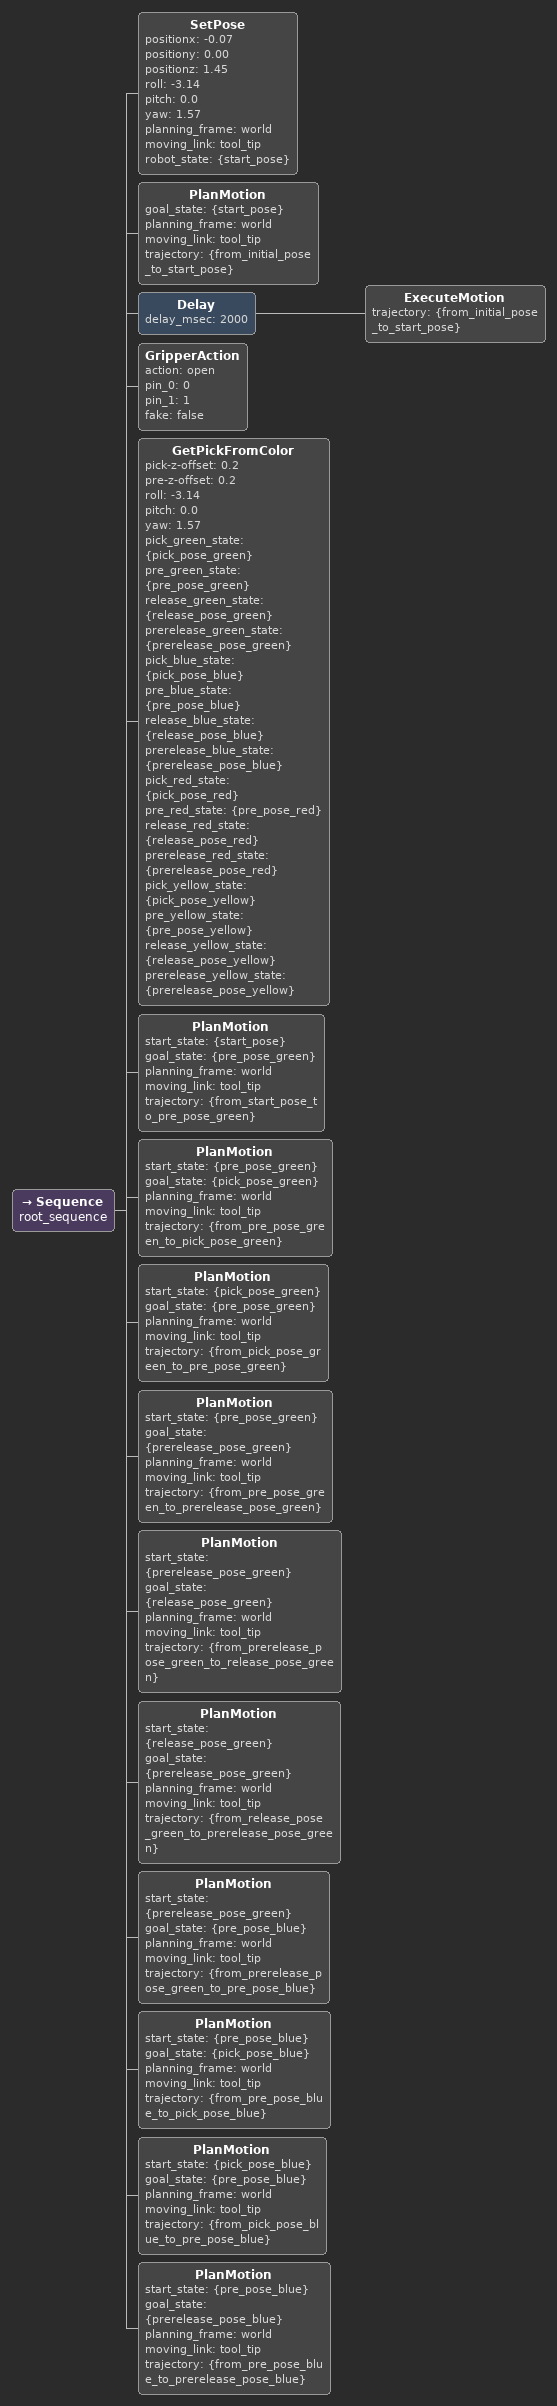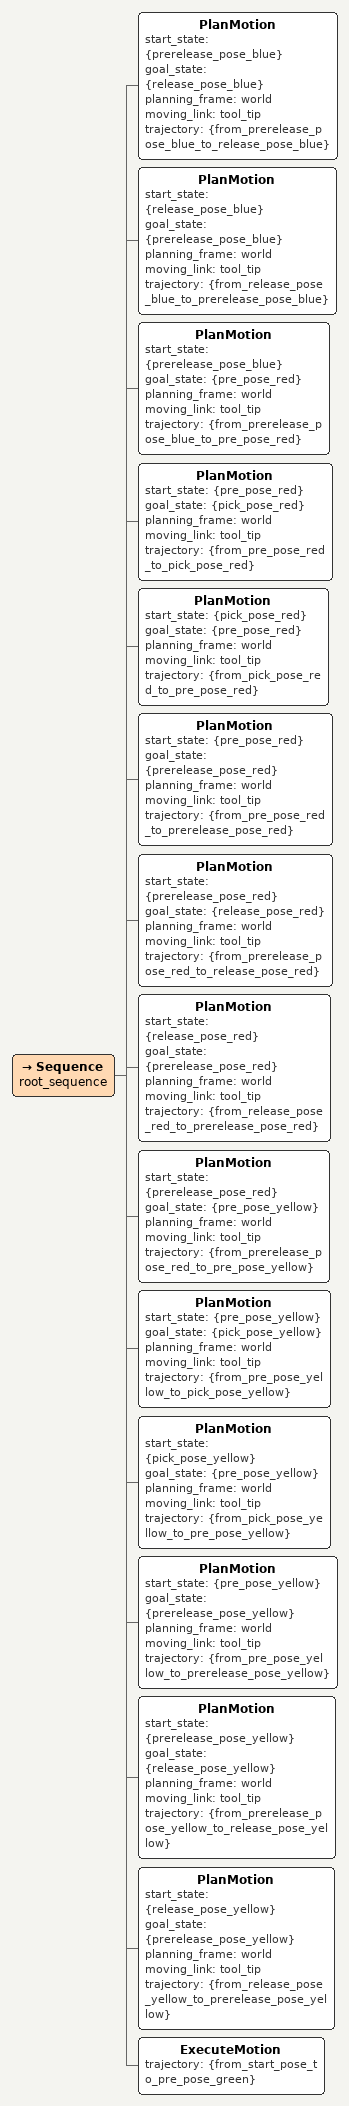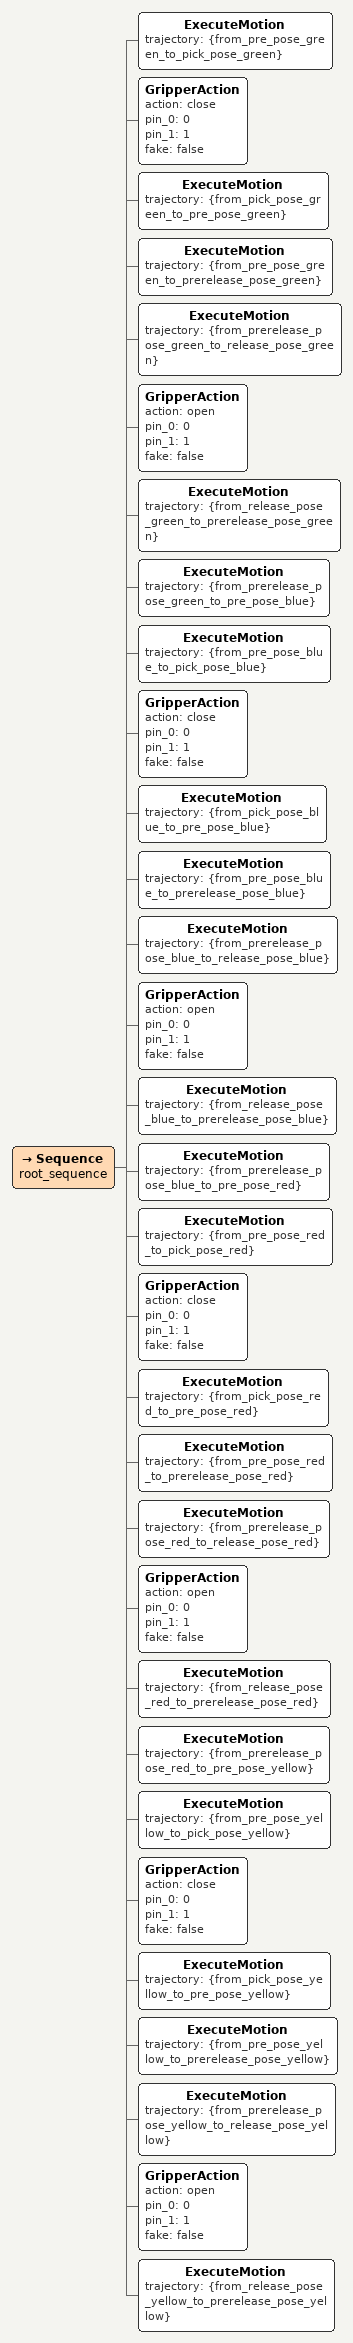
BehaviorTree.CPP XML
<Sequence name="root_sequence">
    <SetPose positionx="-0.07" positiony="0.00" positionz="1.45" roll="-3.14" pitch="0.0" yaw="1.57" planning_frame="world" moving_link="tool_tip" robot_state="{start_pose}"/>
    <PlanMotion goal_state="{start_pose}" planning_frame="world" moving_link="tool_tip" trajectory="{from_initial_pose_to_start_pose}"/>

    <Delay delay_msec="2000">
        <ExecuteMotion trajectory="{from_initial_pose_to_start_pose}"/>
    </Delay>
    <GripperAction action="open" pin_0="0" pin_1="1" fake="false"/>
    <GetPickFromColor pick-z-offset="0.2" pre-z-offset="0.2" roll="-3.14" pitch="0.0" yaw="1.57" pick_green_state="{pick_pose_green}" pre_green_state="{pre_pose_green}" release_green_state="{release_pose_green}" prerelease_green_state="{prerelease_pose_green}" pick_blue_state="{pick_pose_blue}" pre_blue_state="{pre_pose_blue}" release_blue_state="{release_pose_blue}" prerelease_blue_state="{prerelease_pose_blue}" pick_red_state="{pick_pose_red}" pre_red_state="{pre_pose_red}" release_red_state="{release_pose_red}" prerelease_red_state="{prerelease_pose_red}" pick_yellow_state="{pick_pose_yellow}" pre_yellow_state="{pre_pose_yellow}" release_yellow_state="{release_pose_yellow}" prerelease_yellow_state="{prerelease_pose_yellow}"/>
    <PlanMotion start_state="{start_pose}" goal_state="{pre_pose_green}" planning_frame="world" moving_link="tool_tip" trajectory="{from_start_pose_to_pre_pose_green}"/>
    <PlanMotion start_state="{pre_pose_green}" goal_state="{pick_pose_green}" planning_frame="world" moving_link="tool_tip" trajectory="{from_pre_pose_green_to_pick_pose_green}"/>
    <PlanMotion start_state="{pick_pose_green}" goal_state="{pre_pose_green}" planning_frame="world" moving_link="tool_tip" trajectory="{from_pick_pose_green_to_pre_pose_green}"/>
    <PlanMotion start_state="{pre_pose_green}" goal_state="{prerelease_pose_green}" planning_frame="world" moving_link="tool_tip" trajectory="{from_pre_pose_green_to_prerelease_pose_green}"/>
    <PlanMotion start_state="{prerelease_pose_green}" goal_state="{release_pose_green}" planning_frame="world" moving_link="tool_tip" trajectory="{from_prerelease_pose_green_to_release_pose_green}"/>
    <PlanMotion start_state="{release_pose_green}" goal_state="{prerelease_pose_green}" planning_frame="world" moving_link="tool_tip" trajectory="{from_release_pose_green_to_prerelease_pose_green}"/>

    <PlanMotion start_state="{prerelease_pose_green}" goal_state="{pre_pose_blue}" planning_frame="world" moving_link="tool_tip" trajectory="{from_prerelease_pose_green_to_pre_pose_blue}"/>
    <PlanMotion start_state="{pre_pose_blue}" goal_state="{pick_pose_blue}" planning_frame="world" moving_link="tool_tip" trajectory="{from_pre_pose_blue_to_pick_pose_blue}"/>
    <PlanMotion start_state="{pick_pose_blue}" goal_state="{pre_pose_blue}" planning_frame="world" moving_link="tool_tip" trajectory="{from_pick_pose_blue_to_pre_pose_blue}"/>
    <PlanMotion start_state="{pre_pose_blue}" goal_state="{prerelease_pose_blue}" planning_frame="world" moving_link="tool_tip" trajectory="{from_pre_pose_blue_to_prerelease_pose_blue}"/>

</Sequence>

<Sequence name="root_sequence">
    <PlanMotion start_state="{prerelease_pose_blue}" goal_state="{release_pose_blue}" planning_frame="world" moving_link="tool_tip" trajectory="{from_prerelease_pose_blue_to_release_pose_blue}"/>
    <PlanMotion start_state="{release_pose_blue}" goal_state="{prerelease_pose_blue}" planning_frame="world" moving_link="tool_tip" trajectory="{from_release_pose_blue_to_prerelease_pose_blue}"/>

    <PlanMotion start_state="{prerelease_pose_blue}" goal_state="{pre_pose_red}" planning_frame="world" moving_link="tool_tip" trajectory="{from_prerelease_pose_blue_to_pre_pose_red}"/>
    <PlanMotion start_state="{pre_pose_red}" goal_state="{pick_pose_red}" planning_frame="world" moving_link="tool_tip" trajectory="{from_pre_pose_red_to_pick_pose_red}"/>
    <PlanMotion start_state="{pick_pose_red}" goal_state="{pre_pose_red}" planning_frame="world" moving_link="tool_tip" trajectory="{from_pick_pose_red_to_pre_pose_red}"/>
    <PlanMotion start_state="{pre_pose_red}" goal_state="{prerelease_pose_red}" planning_frame="world" moving_link="tool_tip" trajectory="{from_pre_pose_red_to_prerelease_pose_red}"/>
    <PlanMotion start_state="{prerelease_pose_red}" goal_state="{release_pose_red}" planning_frame="world" moving_link="tool_tip" trajectory="{from_prerelease_pose_red_to_release_pose_red}"/>
    <PlanMotion start_state="{release_pose_red}" goal_state="{prerelease_pose_red}" planning_frame="world" moving_link="tool_tip" trajectory="{from_release_pose_red_to_prerelease_pose_red}"/>

    <PlanMotion start_state="{prerelease_pose_red}" goal_state="{pre_pose_yellow}" planning_frame="world" moving_link="tool_tip" trajectory="{from_prerelease_pose_red_to_pre_pose_yellow}"/>
    <PlanMotion start_state="{pre_pose_yellow}" goal_state="{pick_pose_yellow}" planning_frame="world" moving_link="tool_tip" trajectory="{from_pre_pose_yellow_to_pick_pose_yellow}"/>
    <PlanMotion start_state="{pick_pose_yellow}" goal_state="{pre_pose_yellow}" planning_frame="world" moving_link="tool_tip" trajectory="{from_pick_pose_yellow_to_pre_pose_yellow}"/>
    <PlanMotion start_state="{pre_pose_yellow}" goal_state="{prerelease_pose_yellow}" planning_frame="world" moving_link="tool_tip" trajectory="{from_pre_pose_yellow_to_prerelease_pose_yellow}"/>
    <PlanMotion start_state="{prerelease_pose_yellow}" goal_state="{release_pose_yellow}" planning_frame="world" moving_link="tool_tip" trajectory="{from_prerelease_pose_yellow_to_release_pose_yellow}"/>
    <PlanMotion start_state="{release_pose_yellow}" goal_state="{prerelease_pose_yellow}" planning_frame="world" moving_link="tool_tip" trajectory="{from_release_pose_yellow_to_prerelease_pose_yellow}"/>

    <ExecuteMotion trajectory="{from_start_pose_to_pre_pose_green}"/>

</Sequence>

<Sequence name="root_sequence">
    <ExecuteMotion trajectory="{from_pre_pose_green_to_pick_pose_green}"/>
    <GripperAction action="close" pin_0="0" pin_1="1" fake="false"/>
    <ExecuteMotion trajectory="{from_pick_pose_green_to_pre_pose_green}"/>
    <ExecuteMotion trajectory="{from_pre_pose_green_to_prerelease_pose_green}"/>
    <ExecuteMotion trajectory="{from_prerelease_pose_green_to_release_pose_green}"/>
    <GripperAction action="open" pin_0="0" pin_1="1" fake="false"/>
    <ExecuteMotion trajectory="{from_release_pose_green_to_prerelease_pose_green}"/>

    <ExecuteMotion trajectory="{from_prerelease_pose_green_to_pre_pose_blue}"/>
    <ExecuteMotion trajectory="{from_pre_pose_blue_to_pick_pose_blue}"/>
    <GripperAction action="close" pin_0="0" pin_1="1" fake="false"/>
    <ExecuteMotion trajectory="{from_pick_pose_blue_to_pre_pose_blue}"/>
    <ExecuteMotion trajectory="{from_pre_pose_blue_to_prerelease_pose_blue}"/>
    <ExecuteMotion trajectory="{from_prerelease_pose_blue_to_release_pose_blue}"/>
    <GripperAction action="open" pin_0="0" pin_1="1" fake="false"/>
    <ExecuteMotion trajectory="{from_release_pose_blue_to_prerelease_pose_blue}"/>

    <ExecuteMotion trajectory="{from_prerelease_pose_blue_to_pre_pose_red}"/>
    <ExecuteMotion trajectory="{from_pre_pose_red_to_pick_pose_red}"/>
    <GripperAction action="close" pin_0="0" pin_1="1" fake="false"/>
    <ExecuteMotion trajectory="{from_pick_pose_red_to_pre_pose_red}"/>
    <ExecuteMotion trajectory="{from_pre_pose_red_to_prerelease_pose_red}"/>
    <ExecuteMotion trajectory="{from_prerelease_pose_red_to_release_pose_red}"/>
    <GripperAction action="open" pin_0="0" pin_1="1" fake="false"/>
    <ExecuteMotion trajectory="{from_release_pose_red_to_prerelease_pose_red}"/>

    <ExecuteMotion trajectory="{from_prerelease_pose_red_to_pre_pose_yellow}"/>
    <ExecuteMotion trajectory="{from_pre_pose_yellow_to_pick_pose_yellow}"/>
    <GripperAction action="close" pin_0="0" pin_1="1" fake="false"/>
    <ExecuteMotion trajectory="{from_pick_pose_yellow_to_pre_pose_yellow}"/>
    <ExecuteMotion trajectory="{from_pre_pose_yellow_to_prerelease_pose_yellow}"/>
    <ExecuteMotion trajectory="{from_prerelease_pose_yellow_to_release_pose_yellow}"/>
    <GripperAction action="open" pin_0="0" pin_1="1" fake="false"/>
    <ExecuteMotion trajectory="{from_release_pose_yellow_to_prerelease_pose_yellow}"/>

</Sequence>
